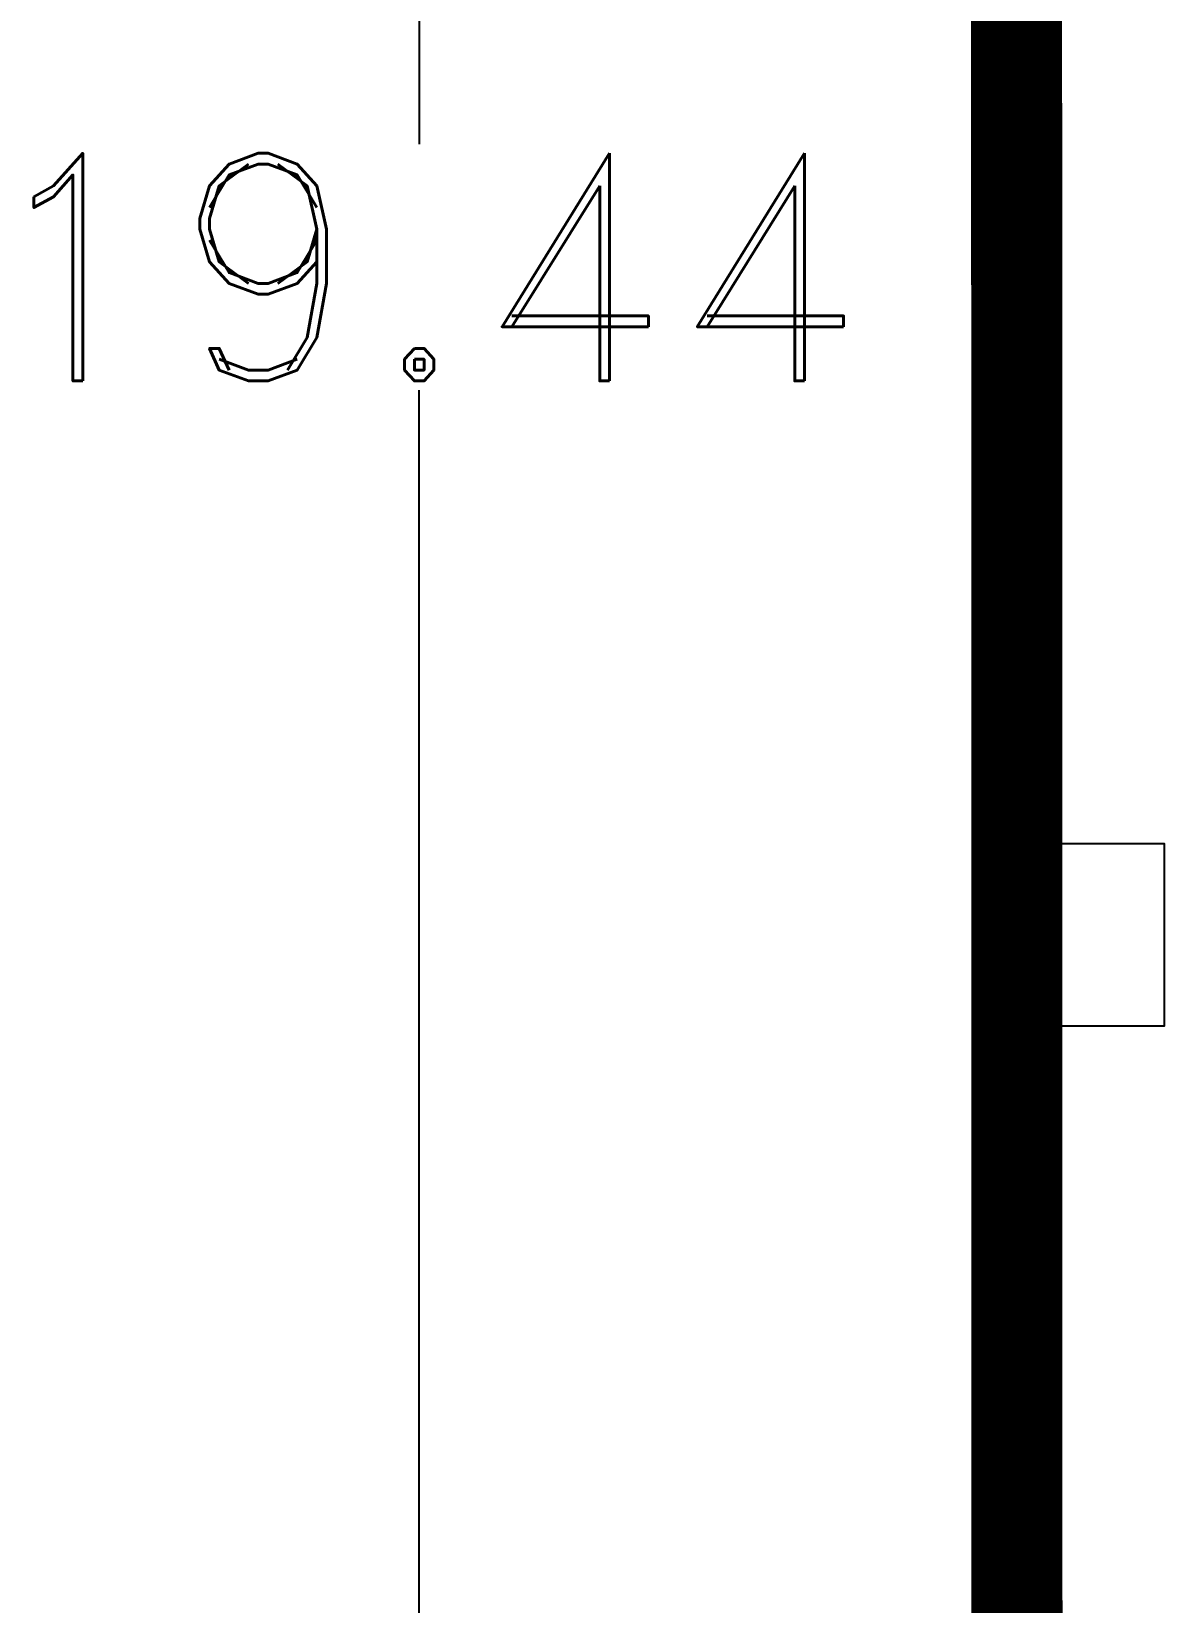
# Model space of a CAD drawing. Header units: millimetres. Extents: x 1590 to 1932, y -48 to 167.
# Drawn here: x 1628.646 to 1631.136, y 106.838 to 110.289 of the extents above; entities that cross this region are included whole.
import ezdxf

# ---------------------------------------------------------------- set-up
doc = ezdxf.new("R2010")
doc.units = ezdxf.units.MM
doc.header["$LTSCALE"] = 0.1
doc.header["$MEASUREMENT"] = 0
doc.header["$PDMODE"] = 35
doc.header["$PDSIZE"] = 0.75
doc.layers.get('0').update_dxf_attribs({"linetype": 'CONTINUOUS'})
doc.layers.get('DEFPOINTS').update_dxf_attribs({"linetype": 'CONTINUOUS'})
for name, color, linetype in [('CABLEADO', 172, 'CONTINUOUS'), ('CALLES', 3, 'CONTINUOUS'), ('CAMARAS', 253, 'CONTINUOUS'), ('TERRENO', 4, 'CONTINUOUS')]:
    doc.layers.add(name, color=color, linetype=linetype)
doc.styles.add('ROMAND', font='romand.shx')
doc.dimstyles.new('URBA', dxfattribs={"dimtxt": 20, "dimasz": 0.5, "dimexe": 1.25, "dimexo": 0.63, "dimgap": 0.63, "dimtad": 0, "dimtih": 1, "dimtoh": 1, "dimzin": 1, "dimdsep": 46, "dimtxsty": 'ROMAND', "dimcen": 2.5, "dimclrd": 1, "dimclre": 1, "dimclrt": 3, "dimadec": 0, "dimazin": 0, "dimtfac": 1, "dimtmove": 0, "dimatfit": 3, "dimfxl": 1, "dimtvp": 1, "dimtolj": 1, "dimtzin": 1, "dimarcsym": 0})

# ---------------------------------------------------------------- blocks, each defined once
blk = doc.blocks.new('UTP1$0$DIMBLOCK')
at = {"color": 4}
blk.add_line((-5.25, -5.25), (5.25, 5.25), dxfattribs=at)
at = {"color": 1}
blk.add_line((-7.5, 0), (10.5, 0), dxfattribs=at)
blk = doc.blocks.new('*D321')
at = {"color": 1, "linetype": 'Continuous', "transparency": 16777216}
for p, q in [((1630.6733, 118.1043), (1629.3184, 118.1043)), ((1629.4984, 118.0843), (1629.4984, 110.0408)), ((1629.4984, 98.6819), (1629.4984, 109.5008)), ((1630.6733, 98.6619), (1629.3184, 98.6619))]:
    blk.add_line(p, q, dxfattribs=at)
at = {"layer": 'DEFPOINTS', "color": 0, "linetype": 'Continuous', "transparency": 16777216}
for p in [(1630.7358, 118.1043), (1629.4984, 98.6619), (1630.7358, 98.6619)]:
    blk.add_point(p, dxfattribs=at)
at = {"color": 1, "linetype": 'Continuous', "transparency": 16777216, "xscale": 0.02, "yscale": 0.02, "zscale": 0.02}
for p, rotation in [((1629.4984, 118.1043), 90), ((1629.4984, 98.6619), 270)]:
    blk.add_blockref('UTP1$0$DIMBLOCK', p, dxfattribs=dict(at, rotation=rotation))
at = {"color": 3, "linetype": 'Continuous', "transparency": 16777216, "insert": (1629.4984, 109.7708), "char_height": 0.5, "attachment_point": 5, "style": 'ROMAND'}
blk.add_mtext('\\A1;19.44', dxfattribs=at)

msp = doc.modelspace()

# ---------------------------------------------------------------- linework, layer by layer
at = {"layer": 'CABLEADO', "linetype": 'Continuous', "const_width": 0.2}
msp.add_lwpolyline([(1630.81, 113.6093), (1630.82, 68.6983)], dxfattribs=at)
at = {"layer": 'CALLES', "color": 4, "linetype": 'Continuous'}
msp.add_lwpolyline([(1630.7358, 108.1043), (1631.1358, 108.1043), (1631.1358, 108.5043), (1630.7358, 108.5043)], close=True, dxfattribs=at)
at = {"layer": 'CAMARAS', "color": 2, "linetype": 'Continuous', "lineweight": 0}
for p, q in [((1630.8858, 113.1043), (1630.8858, 108.5043)), ((1630.8858, 108.1043), (1630.8858, 103.5043))]:
    msp.add_line(p, q, dxfattribs=at)
at = {"layer": 'CAMARAS', "color": 4, "linetype": 'Continuous', "lineweight": 0}
for p, q in [((1630.8858, 108.5043), (1631.1358, 108.5043)), ((1631.1358, 108.5043), (1631.1358, 108.1043)), ((1631.1358, 108.1043), (1630.8858, 108.1043))]:
    msp.add_line(p, q, dxfattribs=at)
at = {"layer": 'TERRENO', "color": 4, "linetype": 'Continuous'}
msp.add_line((1630.7358, 74.9207), (1630.7358, 118.1061), dxfattribs=at)
at = {"layer": 'TERRENO', "color": 2, "linetype": 'Continuous'}
for p, q in [((1630.8858, 108.5043), (1630.8858, 113.1043)), ((1630.8858, 103.5043), (1630.8858, 108.1043))]:
    msp.add_line(p, q, dxfattribs=at)

# ---------------------------------------------------------------- dimensions: what is measured, and where the dimension line sits
at = {"color": 7, "linetype": 'Continuous'}
dim = msp.add_linear_dim(base=(1629.4984, 98.6619), p1=(1630.7358, 118.1043), p2=(1630.7358, 98.6619), angle=90, dimstyle='URBA', override={"dimtxt": 0.5, "dimasz": 0.02, "dimexe": 0.18, "dimexo": 0.0625, "dimgap": 0.02, "dimzin": 0, "dimblk1": 'UTP1$0$DIMBLOCK', "dimblk2": 'UTP1$0$DIMBLOCK', "dimsah": 1, "dimcen": 0.09, "dimtdec": 4, "dimtofl": 0, "dimtvp": 0, "dimtzin": 0}, dxfattribs=at)
dim.commit()
dim.dimension.update_dxf_attribs({"geometry": '*D321', "text_midpoint": (1629.4984, 109.7708), "dimtype": 160})

doc.saveas('drawing.dxf')
